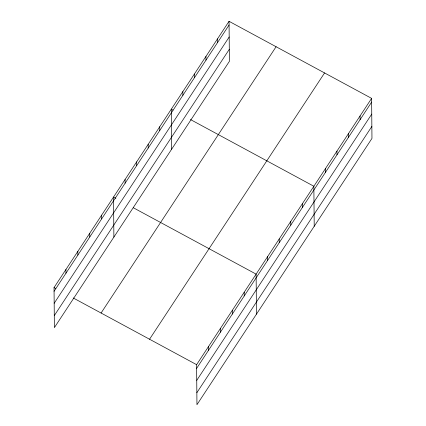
<?xml version="1.0" encoding="UTF-8"?>
<svg xmlns="http://www.w3.org/2000/svg" width="426" height="426" viewBox="0 0 426 426"><rect width="100%" height="100%" fill="white"/><g stroke="black" fill="none" stroke-linecap="round" stroke-linejoin="round"><path stroke-width="0.64" d="M229.044 21.3L229.396 61.333L54.384 327.626L54.033 287.593L229.044 21.3L371.616 98.374L371.967 138.407L196.956 404.7L196.604 364.667L371.616 98.374M54.07 291.309L229.076 25.017M54.171 303.296L229.183 37.003M54.278 315.639L229.289 49.347M101.084 313.025L276.096 46.732M149.558 339.234L324.569 72.942M196.636 368.383L371.648 102.091M196.743 380.37L371.754 114.077M196.849 392.719L371.861 126.426M173.036 110.121L171.295 109.178L171.641 149.212M190.459 119.541L313.861 186.253L314.212 226.286M115.861 198.308L113.54 197.052L113.886 237.085M133.285 207.728L256.111 274.126L256.457 314.159M54.033 287.593L55.779 288.535M73.203 297.955L196.604 364.667M360.066 115.952L360.098 119.669M348.516 133.524L348.548 137.241M336.966 151.102L336.998 154.819M325.411 168.675L325.443 172.397M302.311 203.825L302.343 207.547M290.761 221.403L290.793 225.12M279.211 238.975L279.243 242.698M267.661 256.553L267.693 260.27M244.21 292.236L244.242 295.953M232.308 310.341L232.34 314.063M220.407 328.451L220.439 332.168M217.494 38.878L217.526 42.595M205.944 56.45L205.976 60.167M208.506 346.562L208.538 350.278M194.394 74.028L194.426 77.745M182.845 91.601L182.876 95.317M159.739 126.751L159.771 130.473M148.189 144.329L148.221 148.046M136.639 161.901L136.671 165.623M125.09 179.479L125.122 183.196M101.638 215.162L101.67 218.879M89.737 233.267L89.769 236.989M77.836 251.377L77.867 255.094M65.934 269.482L65.966 273.204"/></g></svg>
